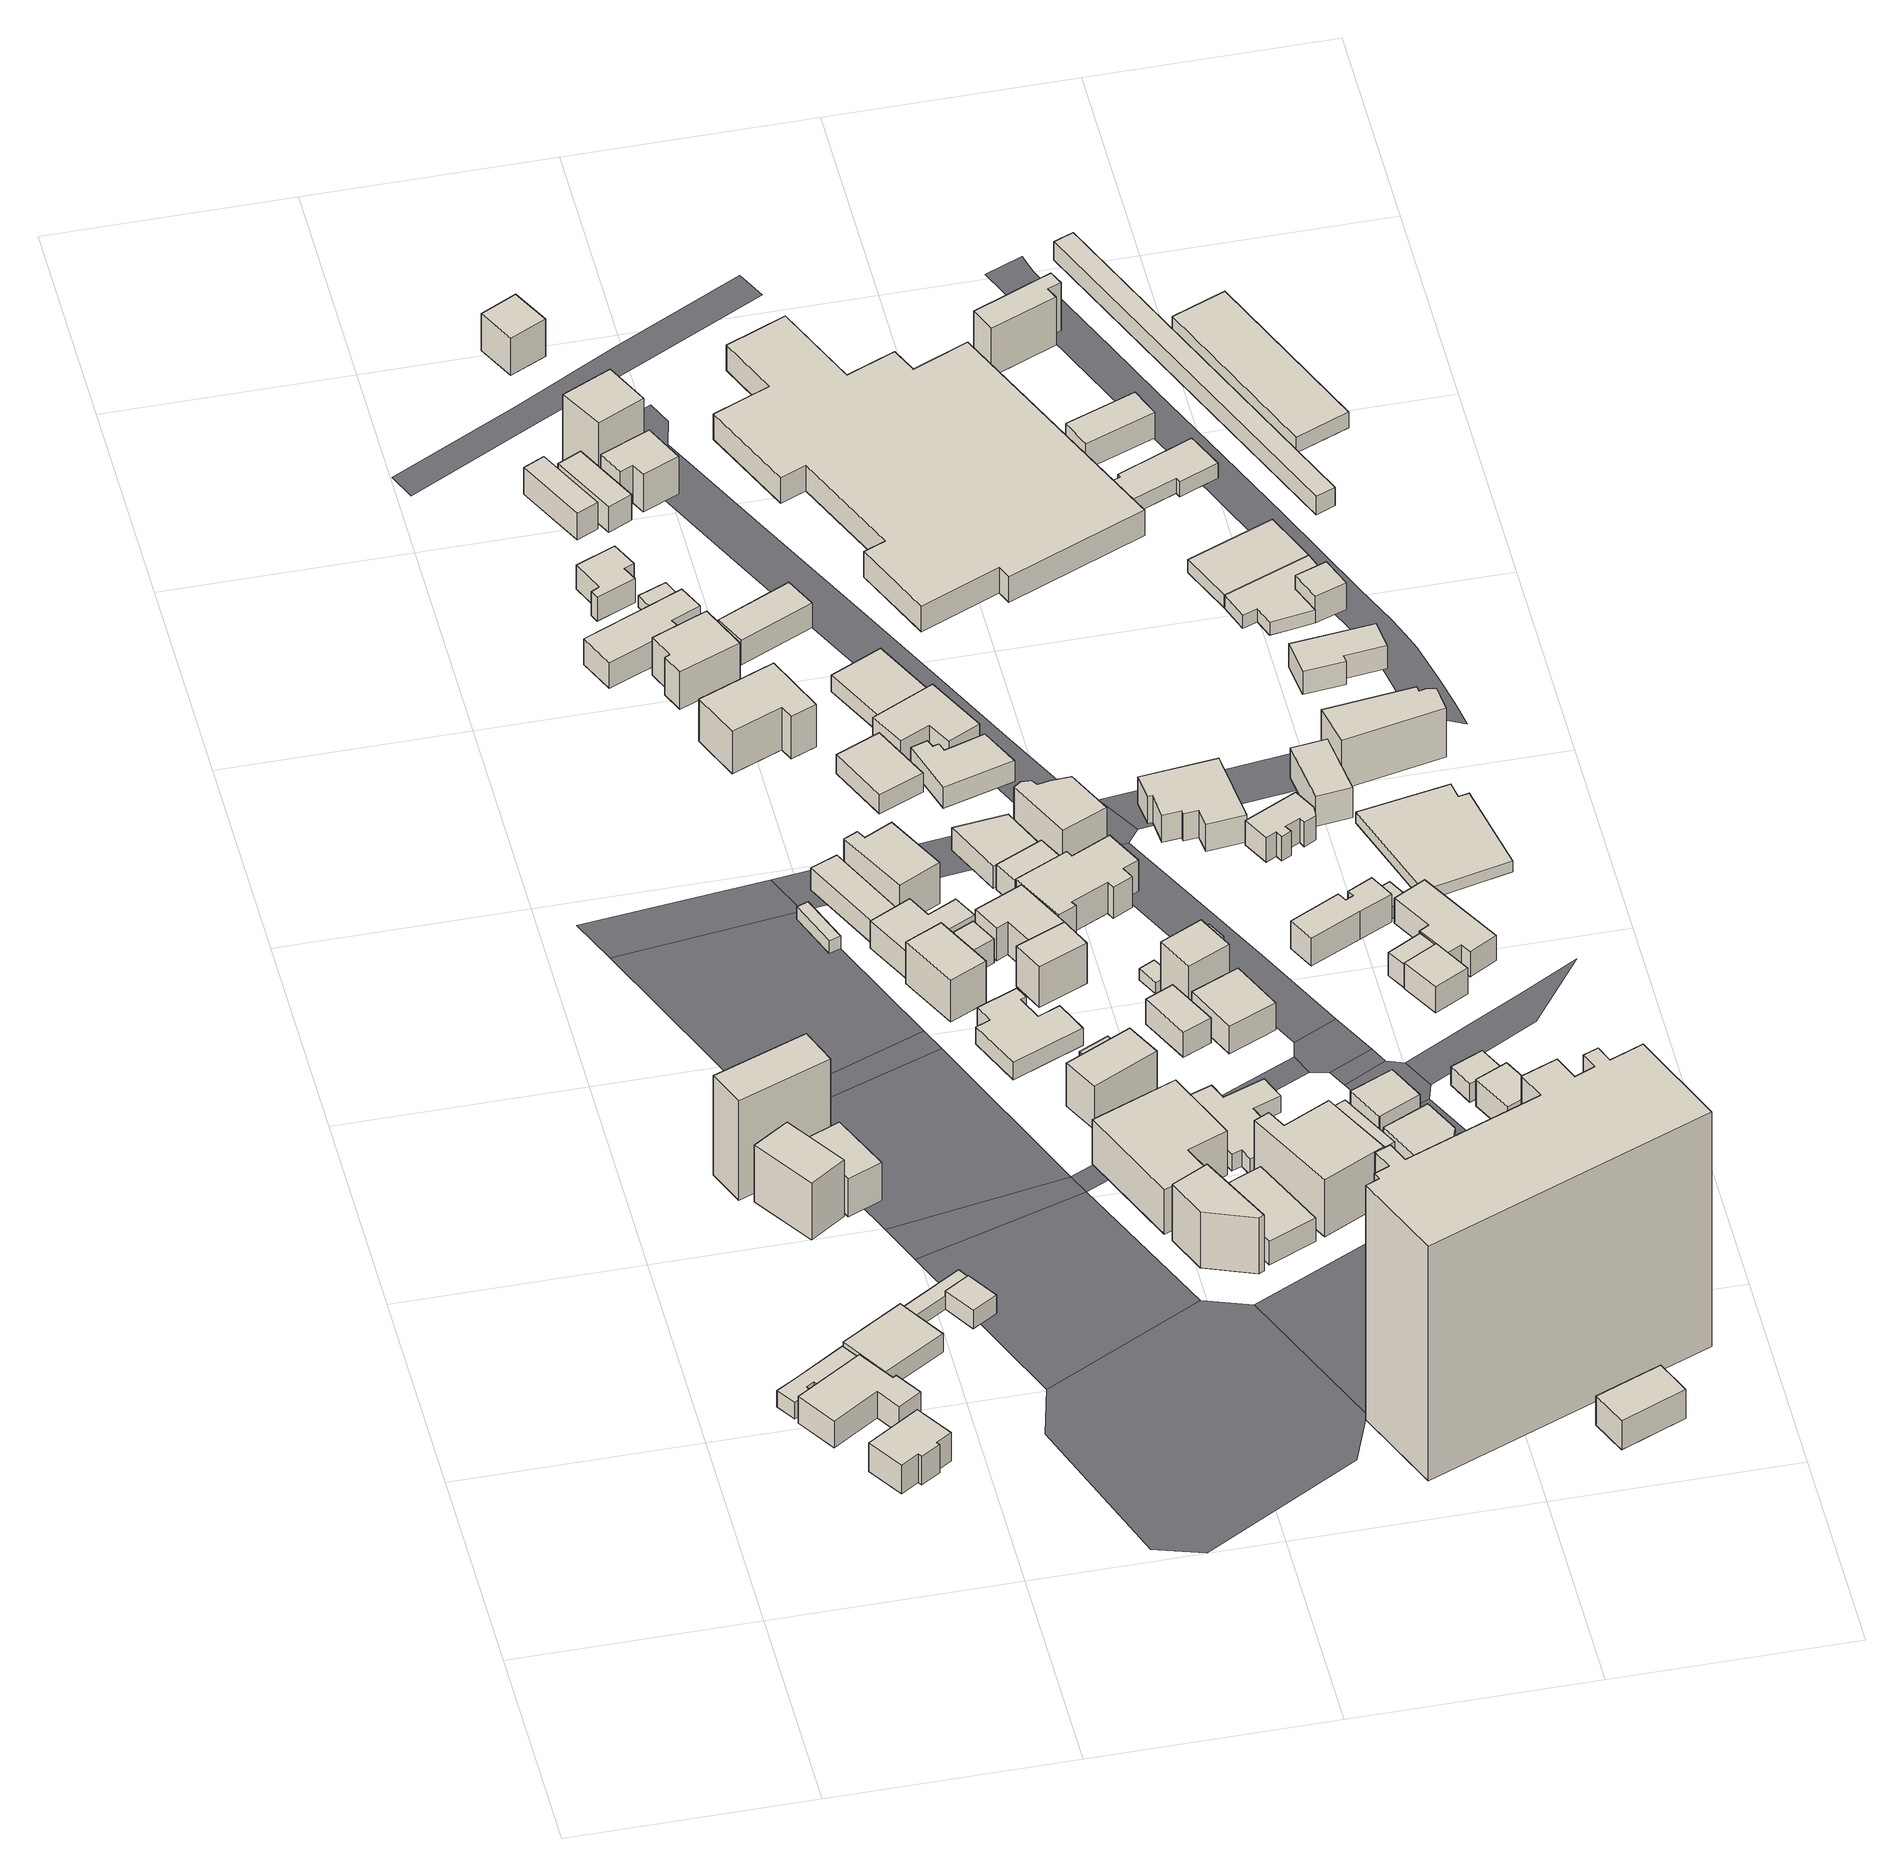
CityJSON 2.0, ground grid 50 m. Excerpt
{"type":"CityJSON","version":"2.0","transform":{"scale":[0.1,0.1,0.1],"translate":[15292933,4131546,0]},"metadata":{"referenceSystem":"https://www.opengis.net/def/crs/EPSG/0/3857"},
"CityObjects":{
"building1":{"type":"Building","attributes":{"measured_height":13.9,"storeys_above_ground":1,"usage":"住宅","districts_and_zones_type":"商業地域"},"geometry":[{"type":"Solid","lod":"1","boundaries":[[[[0,1,2,3,4,5,6,7,8]],[[0,8,9,10]],[[8,7,11,9]],[[7,6,12,11]],[[6,5,13,12]],[[5,4,14,13]],[[4,3,15,14]],[[3,2,16,15]],[[2,1,17,16]],[[1,0,10,17]],[[10,9,11,12,13,14,15,16,17]]]]}]},
"building2":{"type":"Building","attributes":{"measured_height":16,"year_of_construction":1960,"storeys_above_ground":2,"usage":"住宅","districts_and_zones_type":"商業地域"},"geometry":[{"type":"Solid","lod":"1","boundaries":[[[[18,19,20,21,22,23,24,25]],[[18,25,26,27]],[[25,24,28,26]],[[24,23,29,28]],[[23,22,30,29]],[[22,21,31,30]],[[21,20,32,31]],[[20,19,33,32]],[[19,18,27,33]],[[27,26,28,29,30,31,32,33]]]]}]},
"building3":{"type":"Building","attributes":{"measured_height":11,"year_of_construction":1994,"storeys_above_ground":2,"usage":"住宅","districts_and_zones_type":"商業地域"},"geometry":[{"type":"Solid","lod":"1","boundaries":[[[[34,35,36,37,38,39,40,41]],[[34,41,42,43]],[[41,40,44,42]],[[40,39,45,44]],[[39,38,46,45]],[[38,37,47,46]],[[37,36,48,47]],[[36,35,49,48]],[[35,34,43,49]],[[43,42,44,45,46,47,48,49]]]]}]},
"building4":{"type":"Building","attributes":{"measured_height":4.9,"year_of_construction":1994,"storeys_above_ground":1,"usage":"商業施設","districts_and_zones_type":"商業地域"},"geometry":[{"type":"Solid","lod":"1","boundaries":[[[[50,51,52,53,54]],[[50,54,55,56]],[[54,53,57,55]],[[53,52,58,57]],[[52,51,59,58]],[[51,50,56,59]],[[56,55,57,58,59]]]]}]},
"building5":{"type":"Building","attributes":{"measured_height":15.9,"year_of_construction":1986,"storeys_above_ground":4,"usage":"住宅","districts_and_zones_type":"商業地域"},"geometry":[{"type":"Solid","lod":"1","boundaries":[[[[60,61,62,63]],[[60,63,64,65]],[[63,62,66,64]],[[62,61,67,66]],[[61,60,65,67]],[[65,64,66,67]]]]}]},
"building6":{"type":"Building","attributes":{"measured_height":25.4,"year_of_construction":1985,"storeys_above_ground":7,"usage":"共同住宅","districts_and_zones_type":"商業地域"},"geometry":[{"type":"Solid","lod":"1","boundaries":[[[[68,69,70,71]],[[68,71,72,73]],[[71,70,74,72]],[[70,69,75,74]],[[69,68,73,75]],[[73,72,74,75]]]]}]},
"building7":{"type":"Building","attributes":{"measured_height":4.5,"year_of_construction":1982,"storeys_above_ground":1,"usage":"業務施設","districts_and_zones_type":"商業地域"},"geometry":[{"type":"Solid","lod":"1","boundaries":[[[[76,77,78,79,80,81,82]],[[76,82,83,84]],[[82,81,85,83]],[[81,80,86,85]],[[80,79,87,86]],[[79,78,88,87]],[[78,77,89,88]],[[77,76,84,89]],[[84,83,85,86,87,88,89]]]]}]},
"building8":{"type":"Building","attributes":{"measured_height":10.4,"year_of_construction":1982,"storeys_above_ground":3,"usage":"住宅","districts_and_zones_type":"商業地域"},"geometry":[{"type":"Solid","lod":"1","boundaries":[[[[90,91,92,93,94,95]],[[90,95,96,97]],[[95,94,98,96]],[[94,93,99,98]],[[93,92,100,99]],[[92,91,101,100]],[[91,90,97,101]],[[97,96,98,99,100,101]]]]}]},
"building9":{"type":"Building","attributes":{"measured_height":6.1,"storeys_above_ground":1,"usage":"商業施設","districts_and_zones_type":"商業地域"},"geometry":[{"type":"Solid","lod":"1","boundaries":[[[[102,103,104,105]],[[102,105,106,107]],[[105,104,108,106]],[[104,103,109,108]],[[103,102,107,109]],[[107,106,108,109]]]]}]},
"building10":{"type":"Building","attributes":{"measured_height":3.5},"geometry":[{"type":"Solid","lod":"1","boundaries":[[[[110,111,112,113]],[[110,113,114,115]],[[113,112,116,114]],[[112,111,117,116]],[[111,110,115,117]],[[115,114,116,117]]]]}]},
"building11":{"type":"Building","attributes":{"measured_height":6.9,"year_of_construction":1966,"storeys_above_ground":2,"usage":"住宅","districts_and_zones_type":"商業地域"},"geometry":[{"type":"Solid","lod":"1","boundaries":[[[[118,119,120,121,122,123]],[[118,123,124,125]],[[123,122,126,124]],[[122,121,127,126]],[[121,120,128,127]],[[120,119,129,128]],[[119,118,125,129]],[[125,124,126,127,128,129]]]]}]},
"building12":{"type":"Building","attributes":{"measured_height":8.2,"year_of_construction":1986,"storeys_above_ground":2,"usage":"住宅","districts_and_zones_type":"商業地域"},"geometry":[{"type":"Solid","lod":"1","boundaries":[[[[130,131,132,133]],[[130,133,134,135]],[[133,132,136,134]],[[132,131,137,136]],[[131,130,135,137]],[[135,134,136,137]]]]}]},
"building13":{"type":"Building","attributes":{"measured_height":7.5,"year_of_construction":1949,"storeys_above_ground":1,"usage":"店舗等併用住宅","districts_and_zones_type":"商業地域"},"geometry":[{"type":"Solid","lod":"1","boundaries":[[[[138,139,140,141,142,143,144,145]],[[138,145,146,147]],[[145,144,148,146]],[[144,143,149,148]],[[143,142,150,149]],[[142,141,151,150]],[[141,140,152,151]],[[140,139,153,152]],[[139,138,147,153]],[[147,146,148,149,150,151,152,153]]]]}]},
"building14":{"type":"Building","attributes":{"measured_height":11.3,"year_of_construction":1985,"storeys_above_ground":3,"usage":"業務施設","districts_and_zones_type":"商業地域"},"geometry":[{"type":"Solid","lod":"1","boundaries":[[[[154,155,156,157]],[[154,157,158,159]],[[157,156,160,158]],[[156,155,161,160]],[[155,154,159,161]],[[159,158,160,161]]]]}]},
"building15":{"type":"Building","attributes":{"measured_height":11.1,"year_of_construction":2020,"storeys_above_ground":3,"usage":"住宅","districts_and_zones_type":"商業地域"},"geometry":[{"type":"Solid","lod":"1","boundaries":[[[[162,163,164,165,166,167]],[[162,167,168,169]],[[167,166,170,168]],[[166,165,171,170]],[[165,164,172,171]],[[164,163,173,172]],[[163,162,169,173]],[[169,168,170,171,172,173]]]]}]},
"building16":{"type":"Building","attributes":{"measured_height":8.1,"year_of_construction":2009,"storeys_above_ground":2,"usage":"住宅","districts_and_zones_type":"商業地域"},"geometry":[{"type":"Solid","lod":"1","boundaries":[[[[174,175,176,177]],[[174,177,178,179]],[[177,176,180,178]],[[176,175,181,180]],[[175,174,179,181]],[[179,178,180,181]]]]}]},
"building17":{"type":"Building","attributes":{"measured_height":7.7},"geometry":[{"type":"Solid","lod":"1","boundaries":[[[[182,183,184,185,186,187]],[[182,187,188,189]],[[187,186,190,188]],[[186,185,191,190]],[[185,184,192,191]],[[184,183,193,192]],[[183,182,189,193]],[[189,188,190,191,192,193]]]]}]},
"building18":{"type":"Building","attributes":{"measured_height":15,"year_of_construction":1987,"storeys_above_ground":4,"usage":"文教厚生施設","districts_and_zones_type":"商業地域"},"geometry":[{"type":"Solid","lod":"1","boundaries":[[[[194,195,196,197,198,199]],[[194,199,200,201]],[[199,198,202,200]],[[198,197,203,202]],[[197,196,204,203]],[[196,195,205,204]],[[195,194,201,205]],[[201,200,202,203,204,205]]]]}]},
"building19":{"type":"Building","attributes":{"measured_height":10.6,"year_of_construction":1986,"storeys_above_ground":3,"usage":"商業施設","districts_and_zones_type":"商業地域"},"geometry":[{"type":"Solid","lod":"1","boundaries":[[[[206,207,208,209,210,211]],[[206,211,212,213]],[[211,210,214,212]],[[210,209,215,214]],[[209,208,216,215]],[[208,207,217,216]],[[207,206,213,217]],[[213,212,214,215,216,217]]]]}]},
"building20":{"type":"Building","attributes":{"measured_height":3.1},"geometry":[{"type":"Solid","lod":"1","boundaries":[[[[218,219,220,221]],[[218,221,222,223]],[[221,220,224,222]],[[220,219,225,224]],[[219,218,223,225]],[[223,222,224,225]]]]}]},
"building21":{"type":"Building","attributes":{"measured_height":6},"geometry":[{"type":"Solid","lod":"1","boundaries":[[[[226,227,228,229,230,231,232,233,234,235]],[[226,235,236,237]],[[235,234,238,236]],[[234,233,239,238]],[[233,232,240,239]],[[232,231,241,240]],[[231,230,242,241]],[[230,229,243,242]],[[229,228,244,243]],[[228,227,245,244]],[[227,226,237,245]],[[237,236,238,239,240,241,242,243,244,245]]]]}]},
"building22":{"type":"Building","attributes":{"measured_height":6.8,"year_of_construction":2013,"storeys_above_ground":2,"usage":"共同住宅","districts_and_zones_type":"商業地域"},"geometry":[{"type":"Solid","lod":"1","boundaries":[[[[246,247,248,249]],[[246,249,250,251]],[[249,248,252,250]],[[248,247,253,252]],[[247,246,251,253]],[[251,250,252,253]]]]}]},
"building23":{"type":"Building","attributes":{"measured_height":9.3},"geometry":[{"type":"Solid","lod":"1","boundaries":[[[[254,255,256,257]],[[254,257,258,259]],[[257,256,260,258]],[[256,255,261,260]],[[255,254,259,261]],[[259,258,260,261]]]]}]},
"building24":{"type":"Building","attributes":{"measured_height":19.3,"year_of_construction":1983,"storeys_above_ground":6,"usage":"商業系複合施設","districts_and_zones_type":"商業地域"},"geometry":[{"type":"Solid","lod":"1","boundaries":[[[[262,263,264,265,266]],[[262,266,267,268]],[[266,265,269,267]],[[265,264,270,269]],[[264,263,271,270]],[[263,262,268,271]],[[268,267,269,270,271]]]]}]},
"building25":{"type":"Building","attributes":{"measured_height":12.1,"year_of_construction":1967,"storeys_above_ground":3,"usage":"業務施設","districts_and_zones_type":"商業地域"},"geometry":[{"type":"Solid","lod":"1","boundaries":[[[[272,273,274,275,276,277]],[[272,277,278,279]],[[277,276,280,278]],[[276,275,281,280]],[[275,274,282,281]],[[274,273,283,282]],[[273,272,279,283]],[[279,278,280,281,282,283]]]]}]},
"building26":{"type":"Building","attributes":{"measured_height":11.4,"year_of_construction":1976,"storeys_above_ground":3,"usage":"商業施設","districts_and_zones_type":"商業地域"},"geometry":[{"type":"Solid","lod":"1","boundaries":[[[[284,285,286,287]],[[284,287,288,289]],[[287,286,290,288]],[[286,285,291,290]],[[285,284,289,291]],[[289,288,290,291]]]]}]},
"building27":{"type":"Building","attributes":{"measured_height":9.6,"year_of_construction":1971,"storeys_above_ground":3,"usage":"業務施設","districts_and_zones_type":"商業地域"},"geometry":[{"type":"Solid","lod":"1","boundaries":[[[[292,293,294,295]],[[292,295,296,297]],[[295,294,298,296]],[[294,293,299,298]],[[293,292,297,299]],[[297,296,298,299]]]]}]},
"building28":{"type":"Building","attributes":{"measured_height":20.9,"year_of_construction":1996,"storeys_above_ground":5,"usage":"店舗等併用共同住宅","districts_and_zones_type":"商業地域"},"geometry":[{"type":"Solid","lod":"1","boundaries":[[[[300,301,302,303]],[[300,303,304,305]],[[303,302,306,304]],[[302,301,307,306]],[[301,300,305,307]],[[305,304,306,307]]]]}]},
"building29":{"type":"Building","attributes":{"measured_height":2.9,"storeys_above_ground":1,"usage":"業務施設","districts_and_zones_type":"商業地域"},"geometry":[{"type":"Solid","lod":"1","boundaries":[[[[308,309,310,311]],[[308,311,312,313]],[[311,310,314,312]],[[310,309,315,314]],[[309,308,313,315]],[[313,312,314,315]]]]}]},
"building30":{"type":"Building","attributes":{"measured_height":9.7,"year_of_construction":2003,"storeys_above_ground":3,"usage":"住宅","districts_and_zones_type":"商業地域"},"geometry":[{"type":"Solid","lod":"1","boundaries":[[[[316,317,318,319,320,321]],[[316,321,322,323]],[[321,320,324,322]],[[320,319,325,324]],[[319,318,326,325]],[[318,317,327,326]],[[317,316,323,327]],[[323,322,324,325,326,327]]]]}]},
"building31":{"type":"Building","attributes":{"measured_height":5.7},"geometry":[{"type":"Solid","lod":"1","boundaries":[[[[328,329,330,331]],[[328,331,332,333]],[[331,330,334,332]],[[330,329,335,334]],[[329,328,333,335]],[[333,332,334,335]]]]}]},
"building32":{"type":"Building","attributes":{"measured_height":9.4,"year_of_construction":2003,"storeys_above_ground":3,"usage":"住宅","districts_and_zones_type":"商業地域"},"geometry":[{"type":"Solid","lod":"1","boundaries":[[[[336,337,338,339,340,341]],[[336,341,342,343]],[[341,340,344,342]],[[340,339,345,344]],[[339,338,346,345]],[[338,337,347,346]],[[337,336,343,347]],[[343,342,344,345,346,347]]]]}]},
"building33":{"type":"Building","attributes":{"measured_height":6.8},"geometry":[{"type":"Solid","lod":"1","boundaries":[[[[348,349,350,351]],[[348,351,352,353]],[[351,350,354,352]],[[350,349,355,354]],[[349,348,353,355]],[[353,352,354,355]]]]}]},
"building34":{"type":"Building","attributes":{"measured_height":10.5,"year_of_construction":1983,"storeys_above_ground":3,"usage":"住宅","districts_and_zones_type":"商業地域"},"geometry":[{"type":"Solid","lod":"1","boundaries":[[[[356,357,358,359]],[[356,359,360,361]],[[359,358,362,360]],[[358,357,363,362]],[[357,356,361,363]],[[361,360,362,363]]]]}]},
"building35":{"type":"Building","attributes":{"measured_height":7.1},"geometry":[{"type":"Solid","lod":"1","boundaries":[[[[364,365,366,367]],[[364,367,368,369]],[[367,366,370,368]],[[366,365,371,370]],[[365,364,369,371]],[[369,368,370,371]]]]}]},
"building36":{"type":"Building","attributes":{"measured_height":6,"year_of_construction":1964,"storeys_above_ground":1,"usage":"住宅","districts_and_zones_type":"商業地域"},"geometry":[{"type":"Solid","lod":"1","boundaries":[[[[372,373,374,375]],[[372,375,376,377]],[[375,374,378,376]],[[374,373,379,378]],[[373,372,377,379]],[[377,376,378,379]]]]}]},
"building37":{"type":"Building","attributes":{"measured_height":6.7,"year_of_construction":1974,"storeys_above_ground":2,"usage":"住宅","districts_and_zones_type":"商業地域"},"geometry":[{"type":"Solid","lod":"1","boundaries":[[[[380,381,382,383]],[[380,383,384,385]],[[383,382,386,384]],[[382,381,387,386]],[[381,380,385,387]],[[385,384,386,387]]]]}]},
"building38":{"type":"Building","attributes":{"measured_height":7.4,"year_of_construction":1979,"storeys_above_ground":2,"usage":"住宅","districts_and_zones_type":"商業地域"},"geometry":[{"type":"Solid","lod":"1","boundaries":[[[[388,389,390,391]],[[388,391,392,393]],[[391,390,394,392]],[[390,389,395,394]],[[389,388,393,395]],[[393,392,394,395]]]]}]},
"building39":{"type":"Building","attributes":{"measured_height":5.3},"geometry":[{"type":"Solid","lod":"1","boundaries":[[[[396,397,398,399,400,401,402,403,404,405,406,407]],[[396,407,408,409]],[[407,406,410,408]],[[406,405,411,410]],[[405,404,412,411]],[[404,403,413,412]],[[403,402,414,413]],[[402,401,415,414]],[[401,400,416,415]],[[400,399,417,416]],[[399,398,418,417]],[[398,397,419,418]],[[397,396,409,419]],[[409,408,410,411,412,413,414,415,416,417,418,419]]]]}]},
"building40":{"type":"Building","attributes":{"measured_height":7.4},"geometry":[{"type":"Solid","lod":"1","boundaries":[[[[420,421,422,423,424,425]],[[420,425,426,427]],[[425,424,428,426]],[[424,423,429,428]],[[423,422,430,429]],[[422,421,431,430]],[[421,420,427,431]],[[427,426,428,429,430,431]]]]}]},
"building41":{"type":"Building","attributes":{"measured_height":6.2},"geometry":[{"type":"Solid","lod":"1","boundaries":[[[[432,433,434,435,436,437,438,439]],[[432,439,440,441]],[[439,438,442,440]],[[438,437,443,442]],[[437,436,444,443]],[[436,435,445,444]],[[435,434,446,445]],[[434,433,447,446]],[[433,432,441,447]],[[441,440,442,443,444,445,446,447]]]]}]},
"building42":{"type":"Building","attributes":{"measured_height":6.4,"year_of_construction":2000,"storeys_above_ground":2,"usage":"住宅","districts_and_zones_type":"商業地域"},"geometry":[{"type":"Solid","lod":"1","boundaries":[[[[448,449,450,451]],[[448,451,452,453]],[[451,450,454,452]],[[450,449,455,454]],[[449,448,453,455]],[[453,452,454,455]]]]}]},
"building43":{"type":"Building","attributes":{"measured_height":8.7,"year_of_construction":1986,"storeys_above_ground":2,"usage":"住宅","districts_and_zones_type":"商業地域"},"geometry":[{"type":"Solid","lod":"1","boundaries":[[[[456,457,458,459,460,461,462,463,464,465,466,467]],[[456,467,468,469]],[[467,466,470,468]],[[466,465,471,470]],[[465,464,472,471]],[[464,463,473,472]],[[463,462,474,473]],[[462,461,475,474]],[[461,460,476,475]],[[460,459,477,476]],[[459,458,478,477]],[[458,457,479,478]],[[457,456,469,479]],[[469,468,470,471,472,473,474,475,476,477,478,479]]]]}]},
"building44":{"type":"Building","attributes":{"measured_height":14.9,"year_of_construction":2001,"storeys_above_ground":5,"usage":"店舗等併用共同住宅","districts_and_zones_type":"商業地域"},"geometry":[{"type":"Solid","lod":"1","boundaries":[[[[480,481,482,483,484,485]],[[480,485,486,487]],[[485,484,488,486]],[[484,483,489,488]],[[483,482,490,489]],[[482,481,491,490]],[[481,480,487,491]],[[487,486,488,489,490,491]]]]}]},
"building45":{"type":"Building","attributes":{"measured_height":2.9,"storeys_above_ground":1,"usage":"商業施設","districts_and_zones_type":"商業地域"},"geometry":[{"type":"Solid","lod":"1","boundaries":[[[[492,493,494,495]],[[492,495,496,497]],[[495,494,498,496]],[[494,493,499,498]],[[493,492,497,499]],[[497,496,498,499]]]]}]},
"building46":{"type":"Building","attributes":{"measured_height":15.4,"year_of_construction":1985,"storeys_above_ground":5,"usage":"店舗等併用共同住宅","districts_and_zones_type":"商業地域"},"geometry":[{"type":"Solid","lod":"1","boundaries":[[[[500,501,502,503,504,505,506,507]],[[500,507,508,509]],[[507,506,510,508]],[[506,505,511,510]],[[505,504,512,511]],[[504,503,513,512]],[[503,502,514,513]],[[502,501,515,514]],[[501,500,509,515]],[[509,508,510,511,512,513,514,515]]]]}]},
"building47":{"type":"Building","attributes":{"measured_height":16.2,"year_of_construction":1982,"storeys_above_ground":5,"usage":"商業系複合施設","districts_and_zones_type":"商業地域"},"geometry":[{"type":"Solid","lod":"1","boundaries":[[[[516,517,518,519]],[[516,519,520,521]],[[519,518,522,520]],[[518,517,523,522]],[[517,516,521,523]],[[521,520,522,523]]]]}]},
"building48":{"type":"Building","attributes":{"measured_height":7.9,"year_of_construction":2014,"storeys_above_ground":2,"usage":"住宅","districts_and_zones_type":"商業地域"},"geometry":[{"type":"Solid","lod":"1","boundaries":[[[[524,525,526,527]],[[524,527,528,529]],[[527,526,530,528]],[[526,525,531,530]],[[525,524,529,531]],[[529,528,530,531]]]]}]},
"building49":{"type":"Building","attributes":{"measured_height":6.1,"year_of_construction":1954,"storeys_above_ground":1,"usage":"商業施設","districts_and_zones_type":"商業地域"},"geometry":[{"type":"Solid","lod":"1","boundaries":[[[[532,533,534,535]],[[532,535,536,537]],[[535,534,538,536]],[[534,533,539,538]],[[533,532,537,539]],[[537,536,538,539]]]]}]},
"building50":{"type":"Building","attributes":{"measured_height":9.4,"year_of_construction":2004,"storeys_above_ground":2,"usage":"商業施設","districts_and_zones_type":"商業地域"},"geometry":[{"type":"Solid","lod":"1","boundaries":[[[[540,541,542,543]],[[540,543,544,545]],[[543,542,546,544]],[[542,541,547,546]],[[541,540,545,547]],[[545,544,546,547]]]]}]},
"building51":{"type":"Building","attributes":{"measured_height":61.6},"geometry":[{"type":"Solid","lod":"1","boundaries":[[[[548,549,550,551,552,553,554,555,556,557,558,559,560,561,562,563,564,565]],[[548,565,566,567]],[[565,564,568,566]],[[564,563,569,568]],[[563,562,570,569]],[[562,561,571,570]],[[561,560,572,571]],[[560,559,573,572]],[[559,558,574,573]],[[558,557,575,574]],[[557,556,576,575]],[[556,555,577,576]],[[555,554,578,577]],[[554,553,579,578]],[[553,552,580,579]],[[552,551,581,580]],[[551,550,582,581]],[[550,549,583,582]],[[549,548,567,583]],[[567,566,568,569,570,571,572,573,574,575,576,577,578,579,580,581,582,583]]]]}]},
"building52":{"type":"Building","attributes":{"measured_height":9.2,"year_of_construction":1978,"storeys_above_ground":3,"usage":"商業施設","districts_and_zones_type":"商業地域"},"geometry":[{"type":"Solid","lod":"1","boundaries":[[[[584,585,586,587,588]],[[584,588,589,590]],[[588,587,591,589]],[[587,586,592,591]],[[586,585,593,592]],[[585,584,590,593]],[[590,589,591,592,593]]]]}]},
"building53":{"type":"Building","attributes":{"measured_height":8,"year_of_construction":1952,"storeys_above_ground":2,"usage":"店舗等併用住宅","districts_and_zones_type":"商業地域"},"geometry":[{"type":"Solid","lod":"1","boundaries":[[[[594,595,596,597,598]],[[594,598,599,600]],[[598,597,601,599]],[[597,596,602,601]],[[596,595,603,602]],[[595,594,600,603]],[[600,599,601,602,603]]]]}]},
"building54":{"type":"Building","attributes":{"measured_height":8.1},"geometry":[{"type":"Solid","lod":"1","boundaries":[[[[604,605,606,607]],[[604,607,608,609]],[[607,606,610,608]],[[606,605,611,610]],[[605,604,609,611]],[[609,608,610,611]]]]}]},
"building55":{"type":"Building","attributes":{"measured_height":7.3},"geometry":[{"type":"Solid","lod":"1","boundaries":[[[[612,613,614,615,616,617,618,619,620,621]],[[612,621,622,623]],[[621,620,624,622]],[[620,619,625,624]],[[619,618,626,625]],[[618,617,627,626]],[[617,616,628,627]],[[616,615,629,628]],[[615,614,630,629]],[[614,613,631,630]],[[613,612,623,631]],[[623,622,624,625,626,627,628,629,630,631]]]]}]},
"building56":{"type":"Building","attributes":{"measured_height":7.1,"storeys_above_ground":2,"usage":"運輸倉庫施設","districts_and_zones_type":"商業地域"},"geometry":[{"type":"Solid","lod":"1","boundaries":[[[[632,633,634,635,636,637,638,639,640,641,642,643,644,645,646,647]],[[632,647,648,649]],[[647,646,650,648]],[[646,645,651,650]],[[645,644,652,651]],[[644,643,653,652]],[[643,642,654,653]],[[642,641,655,654]],[[641,640,656,655]],[[640,639,657,656]],[[639,638,658,657]],[[638,637,659,658]],[[637,636,660,659]],[[636,635,661,660]],[[635,634,662,661]],[[634,633,663,662]],[[633,632,649,663]],[[649,648,650,651,652,653,654,655,656,657,658,659,660,661,662,663]]]]}]},
"building57":{"type":"Building","attributes":{"measured_height":8.6},"geometry":[{"type":"Solid","lod":"1","boundaries":[[[[664,665,666,667,668,669,670,671,672,673]],[[664,673,674,675]],[[673,672,676,674]],[[672,671,677,676]],[[671,670,678,677]],[[670,669,679,678]],[[669,668,680,679]],[[668,667,681,680]],[[667,666,682,681]],[[666,665,683,682]],[[665,664,675,683]],[[675,674,676,677,678,679,680,681,682,683]]]]}]},
"building58":{"type":"Building","attributes":{"measured_height":5.2,"year_of_construction":1952,"storeys_above_ground":1,"usage":"住宅","districts_and_zones_type":"商業地域"},"geometry":[{"type":"Solid","lod":"1","boundaries":[[[[684,685,686,687]],[[684,687,688,689]],[[687,686,690,688]],[[686,685,691,690]],[[685,684,689,691]],[[689,688,690,691]]]]}]},
"building59":{"type":"Building","attributes":{"measured_height":6.3,"year_of_construction":1980,"storeys_above_ground":2,"usage":"住宅","districts_and_zones_type":"商業地域"},"geometry":[{"type":"Solid","lod":"1","boundaries":[[[[692,693,694,695,696,697,698,699,700,701,702]],[[692,702,703,704]],[[702,701,705,703]],[[701,700,706,705]],[[700,699,707,706]],[[699,698,708,707]],[[698,697,709,708]],[[697,696,710,709]],[[696,695,711,710]],[[695,694,712,711]],[[694,693,713,712]],[[693,692,704,713]],[[704,703,705,706,707,708,709,710,711,712,713]]]]}]},
"building60":{"type":"Building","attributes":{"measured_height":7.7,"year_of_construction":1954,"storeys_above_ground":2,"usage":"住宅","districts_and_zones_type":"商業地域"},"geometry":[{"type":"Solid","lod":"1","boundaries":[[[[714,715,716,717]],[[714,717,718,719]],[[717,716,720,718]],[[716,715,721,720]],[[715,714,719,721]],[[719,718,720,721]]]]}]},
"building61":{"type":"Building","attributes":{"measured_height":6.1,"year_of_construction":1977,"storeys_above_ground":2,"usage":"住宅","districts_and_zones_type":"商業地域"},"geometry":[{"type":"Solid","lod":"1","boundaries":[[[[722,723,724,725]],[[722,725,726,727]],[[725,724,728,726]],[[724,723,729,728]],[[723,722,727,729]],[[727,726,728,729]]]]}]},
"building62":{"type":"Building","attributes":{"measured_height":7.5,"year_of_construction":1963,"storeys_above_ground":2,"usage":"住宅","districts_and_zones_type":"商業地域"},"geometry":[{"type":"Solid","lod":"1","boundaries":[[[[730,731,732,733,734]],[[730,734,735,736]],[[734,733,737,735]],[[733,732,738,737]],[[732,731,739,738]],[[731,730,736,739]],[[736,735,737,738,739]]]]}]},
"building63":{"type":"Building","attributes":{"measured_height":4.4,"year_of_construction":1993,"storeys_above_ground":2,"usage":"住宅","districts_and_zones_type":"商業地域"},"geometry":[{"type":"Solid","lod":"1","boundaries":[[[[740,741,742,743,744,745,746]],[[740,746,747,748]],[[746,745,749,747]],[[745,744,750,749]],[[744,743,751,750]],[[743,742,752,751]],[[742,741,753,752]],[[741,740,748,753]],[[748,747,749,750,751,752,753]]]]}]},
"building64":{"type":"Building","attributes":{"measured_height":9,"year_of_construction":1983,"storeys_above_ground":2,"usage":"住宅","districts_and_zones_type":"商業地域"},"geometry":[{"type":"Solid","lod":"1","boundaries":[[[[754,755,756,757]],[[754,757,758,759]],[[757,756,760,758]],[[756,755,761,760]],[[755,754,759,761]],[[759,758,760,761]]]]}]},
"building65":{"type":"Building","attributes":{"measured_height":7.5,"year_of_construction":2007,"storeys_above_ground":2,"usage":"住宅","districts_and_zones_type":"商業地域"},"geometry":[{"type":"Solid","lod":"1","boundaries":[[[[762,763,764,765,766,767,768,769,770,771]],[[762,771,772,773]],[[771,770,774,772]],[[770,769,775,774]],[[769,768,776,775]],[[768,767,777,776]],[[767,766,778,777]],[[766,765,779,778]],[[765,764,780,779]],[[764,763,781,780]],[[763,762,773,781]],[[773,772,774,775,776,777,778,779,780,781]]]]}]},
"building66":{"type":"Building","attributes":{"measured_height":16.4,"year_of_construction":1983,"storeys_above_ground":5,"usage":"商業施設","districts_and_zones_type":"商業地域"},"geometry":[{"type":"Solid","lod":"1","boundaries":[[[[782,783,784,785,786,787]],[[782,787,788,789]],[[787,786,790,788]],[[786,785,791,790]],[[785,784,792,791]],[[784,783,793,792]],[[783,782,789,793]],[[789,788,790,791,792,793]]]]}]},
"building67":{"type":"Building","attributes":{"measured_height":4,"storeys_above_ground":1,"usage":"運輸倉庫施設","districts_and_zones_type":"商業地域"},"geometry":[{"type":"Solid","lod":"1","boundaries":[[[[794,795,796,797,798,799]],[[794,799,800,801]],[[799,798,802,800]],[[798,797,803,802]],[[797,796,804,803]],[[796,795,805,804]],[[795,794,801,805]],[[801,800,802,803,804,805]]]]}]},
"building68":{"type":"Building","attributes":{"measured_height":7.5,"year_of_construction":1974,"storeys_above_ground":2,"usage":"工場","districts_and_zones_type":"商業地域"},"geometry":[{"type":"Solid","lod":"1","boundaries":[[[[806,807,808,809]],[[806,809,810,811]],[[809,808,812,810]],[[808,807,813,812]],[[807,806,811,813]],[[811,810,812,813]]]]}]},
"building69":{"type":"Building","attributes":{"measured_height":13.5,"year_of_construction":1990,"storeys_above_ground":4,"usage":"商業系複合施設","districts_and_zones_type":"商業地域"},"geometry":[{"type":"Solid","lod":"1","boundaries":[[[[814,815,816,817,818,819,820]],[[814,820,821,822]],[[820,819,823,821]],[[819,818,824,823]],[[818,817,825,824]],[[817,816,826,825]],[[816,815,827,826]],[[815,814,822,827]],[[822,821,823,824,825,826,827]]]]}]},
"building70":{"type":"Building","attributes":{"measured_height":5.6},"geometry":[{"type":"Solid","lod":"1","boundaries":[[[[828,829,830,831,832,833,834,835]],[[828,835,836,837]],[[835,834,838,836]],[[834,833,839,838]],[[833,832,840,839]],[[832,831,841,840]],[[831,830,842,841]],[[830,829,843,842]],[[829,828,837,843]],[[837,836,838,839,840,841,842,843]]]]}]},
"building71":{"type":"Building","attributes":{"measured_height":4.6,"year_of_construction":1948,"storeys_above_ground":1,"usage":"作業所併用住宅","districts_and_zones_type":"商業地域"},"geometry":[{"type":"Solid","lod":"1","boundaries":[[[[844,845,846,847]],[[844,847,848,849]],[[847,846,850,848]],[[846,845,851,850]],[[845,844,849,851]],[[849,848,850,851]]]]}]},
"building72":{"type":"Building","attributes":{"measured_height":4.6,"storeys_above_ground":1,"usage":"住宅","districts_and_zones_type":"商業地域"},"geometry":[{"type":"Solid","lod":"1","boundaries":[[[[852,853,854,855,856,857,845,844]],[[852,844,849,858]],[[844,845,851,849]],[[845,857,859,851]],[[857,856,860,859]],[[856,855,861,860]],[[855,854,862,861]],[[854,853,863,862]],[[853,852,858,863]],[[858,849,851,859,860,861,862,863]]]]}]},
"building73":{"type":"Building","attributes":{"measured_height":7,"year_of_construction":2001,"storeys_above_ground":2,"usage":"住宅","districts_and_zones_type":"商業地域"},"geometry":[{"type":"Solid","lod":"1","boundaries":[[[[864,865,866,867,868,869]],[[864,869,870,871]],[[869,868,872,870]],[[868,867,873,872]],[[867,866,874,873]],[[866,865,875,874]],[[865,864,871,875]],[[871,870,872,873,874,875]]]]}]},
"building74":{"type":"Building","attributes":{"measured_height":7.2,"year_of_construction":1978,"storeys_above_ground":2,"usage":"住宅","districts_and_zones_type":"商業地域"},"geometry":[{"type":"Solid","lod":"1","boundaries":[[[[876,854,853,852]],[[876,852,877,878]],[[852,853,879,877]],[[853,854,880,879]],[[854,876,878,880]],[[878,877,879,880]]]]}]},
"building75":{"type":"Building","attributes":{"measured_height":5.2},"geometry":[{"type":"Solid","lod":"1","boundaries":[[[[881,882,883,884]],[[881,884,885,886]],[[884,883,887,885]],[[883,882,888,887]],[[882,881,886,888]],[[886,885,887,888]]]]}]},
"building76":{"type":"Building","attributes":{"measured_height":9.4,"year_of_construction":2007,"storeys_above_ground":1,"usage":"運輸倉庫施設","districts_and_zones_type":"商業地域"},"geometry":[{"type":"Solid","lod":"1","boundaries":[[[[889,890,891,892]],[[889,892,893,894]],[[892,891,895,893]],[[891,890,896,895]],[[890,889,894,896]],[[894,893,895,896]]]]}]},
"road1":{"type":"Road","geometry":[{"type":"MultiSurface","lod":"1","boundaries":[[[897,898,899,900]]]}]},
"road2":{"type":"Road","geometry":[{"type":"MultiSurface","lod":"1","boundaries":[[[901,897,900,902]]]}]},
"road3":{"type":"Road","geometry":[{"type":"MultiSurface","lod":"1","boundaries":[[[903,901,902,904]]]}]},
"road4":{"type":"Road","geometry":[{"type":"MultiSurface","lod":"1","boundaries":[[[905,903,904,906]]]}]},
"road5":{"type":"Road","geometry":[{"type":"MultiSurface","lod":"1","boundaries":[[[907,905,906,908]]]}]},
"road6":{"type":"Road","geometry":[{"type":"MultiSurface","lod":"1","boundaries":[[[909,907,908,910]]]}]},
"road7":{"type":"Road","geometry":[{"type":"MultiSurface","lod":"1","boundaries":[[[911,909,910,912,913,914,915,916]]]}]},
"road8":{"type":"Road","geometry":[{"type":"MultiSurface","lod":"1","boundaries":[[[917,918,919,898,897,920]]]}]},
"road9":{"type":"Road","geometry":[{"type":"MultiSurface","lod":"1","boundaries":[[[921,922,923,924,925,926,927,928]]]}]},
"road10":{"type":"Road","geometry":[{"type":"MultiSurface","lod":"1","boundaries":[[[929,930,931,932,933,934]]]}]},
"road11":{"type":"Road","geometry":[{"type":"MultiSurface","lod":"1","boundaries":[[[935,936,937,905,907,938]]]}]},
"road12":{"type":"Road","geometry":[{"type":"MultiSurface","lod":"1","boundaries":[[[939,934,933,940,941,942,943,944,945,946,947,948,949]]]}]},
"road13":{"type":"Road","geometry":[{"type":"MultiSurface","lod":"1","boundaries":[[[950,951,911,916,952]]]}]},
"road14":{"type":"Road","geometry":[{"type":"MultiSurface","lod":"1","boundaries":[[[953,946,945,918,917,954,955,956]]]}]},
"road15":{"type":"Road","geometry":[{"type":"MultiSurface","lod":"1","boundaries":[[[957,955,954,958,959,960,961,962,963]]]}]},
"road16":{"type":"Road","geometry":[{"type":"MultiSurface","lod":"1","boundaries":[[[964,962,961,936,935,965]]]}]},
"road17":{"type":"Road","geometry":[{"type":"MultiSurface","lod":"1","boundaries":[[[966,964,965,967,968]]]}]},
"road18":{"type":"Road","geometry":[{"type":"MultiSurface","lod":"1","boundaries":[[[969,966,968,970,971,972]]]}]},
"road19":{"type":"Road","geometry":[{"type":"MultiSurface","lod":"1","boundaries":[[[973,971,970,974,975]]]}]},
"road20":{"type":"Road","geometry":[{"type":"MultiSurface","lod":"1","boundaries":[[[976,977,978,953,956,979]]]}]},
"road21":{"type":"Road","geometry":[{"type":"MultiSurface","lod":"1","boundaries":[[[980,981,982,969,972]]]}]},
"road22":{"type":"Road","geometry":[{"type":"MultiSurface","lod":"1","boundaries":[[[983,984,985,986,987,988,989,990,991,992,993,994,995,996,997,998,999,1000,1001,1002,1003,1004,1005,1006]]]}]}
},
"vertices":[
[310,537,72],[218,479,72],[206,499,72],[190,489,72],[198,476,72],[159,452,72],[134,492,72],[173,516,72],[280,584,72],[280,584,114],[310,537,114],[173,516,114],[134,492,114],[159,452,114],[198,476,114],[190,489,114],[206,499,114],[218,479,114],
[348,453,71],[355,458,71],[390,403,71],[342,372,71],[311,422,71],[214,360,71],[163,441,71],[300,529,71],[300,529,139],[348,453,139],[163,441,139],[214,360,139],[311,422,139],[342,372,139],[390,403,139],[355,458,139],
[420,277,71],[388,256,71],[392,250,71],[352,225,71],[347,233,71],[310,209,71],[263,283,71],[372,353,71],[372,353,144],[420,277,144],[263,283,144],[310,209,144],[347,233,144],[352,225,144],[392,250,144],[388,256,144],
[427,641,72],[470,571,72],[343,492,72],[283,590,72],[410,669,72],[410,669,119],[427,641,119],[283,590,119],[343,492,119],[470,571,119],
[371,975,71],[297,925,71],[215,1051,71],[289,1100,71],[289,1100,216],[371,975,216],[215,1051,216],[297,925,216],
[381,1139,69],[188,1063,69],[157,1142,69],[352,1217,69],[352,1217,323],[381,1139,323],[157,1142,323],[188,1063,323],
[558,722,70],[551,718,70],[500,686,70],[427,641,70],[410,669,70],[409,670,70],[540,752,70],[540,752,104],[558,722,104],[409,670,104],[410,669,104],[427,641,104],[500,686,104],[551,718,104],
[449,1004,70],[378,973,70],[359,1018,70],[351,1015,70],[316,1096,70],[396,1130,70],[396,1130,167],[449,1004,167],[316,1096,167],[351,1015,167],[359,1018,167],[378,973,167],
[591,654,71],[539,622,71],[500,686,71],[551,718,71],[551,718,118],[591,654,118],[500,686,118],[539,622,118],
[524,1693,71],[500,1685,71],[461,1790,71],[485,1799,71],[485,1799,103],[524,1693,103],[461,1790,103],[500,1685,103],
[456,2594,75],[395,2567,75],[405,2545,75],[256,2479,75],[223,2554,75],[432,2647,75],[432,2647,141],[456,2594,141],[223,2554,141],[256,2479,141],[405,2545,141],[395,2567,141],
[639,1718,71],[585,1692,71],[504,1863,71],[560,1887,71],[560,1887,127],[639,1718,127],[504,1863,127],[585,1692,127],
[361,2738,77],[340,2728,77],[354,2697,77],[273,2662,77],[266,2680,77],[283,2689,77],[254,2757,77],[336,2793,77],[336,2793,138],[361,2738,138],[254,2757,138],[283,2689,138],[266,2680,138],[273,2662,138],[354,2697,138],[340,2728,138],
[757,1489,71],[681,1452,71],[622,1573,71],[698,1610,71],[698,1610,178],[757,1489,178],[622,1573,178],[681,1452,178],
[499,2446,76],[372,2393,76],[353,2439,76],[364,2444,76],[342,2497,76],[457,2546,76],[457,2546,172],[499,2446,172],[342,2497,172],[364,2444,172],[353,2439,172],[372,2393,172],
[329,2906,80],[285,2884,80],[214,3029,80],[258,3051,80],[258,3051,148],[329,2906,148],[214,3029,148],[285,2884,148],
[688,1677,71],[748,1707,71],[773,1656,71],[627,1584,71],[578,1683,71],[664,1727,71],[664,1727,140],[688,1677,140],[578,1683,140],[627,1584,140],[773,1656,140],[748,1707,140],
[599,2239,75],[546,2217,75],[534,2245,75],[429,2201,75],[388,2302,75],[546,2368,75],[546,2368,183],[599,2239,183],[388,2302,183],[429,2201,183],[534,2245,183],[546,2217,183],
[732,1773,72],[645,1728,72],[571,1876,72],[600,1890,72],[610,1871,72],[668,1901,72],[668,1901,176],[732,1773,176],[610,1871,176],[600,1890,176],[571,1876,176],[645,1728,176],
[437,2655,77],[379,2631,77],[357,2684,77],[415,2708,77],[415,2708,106],[437,2655,106],[357,2684,106],[379,2631,106],
[824,1444,70],[812,1439,70],[834,1387,70],[880,1407,70],[909,1337,70],[761,1273,70],[714,1384,70],[745,1397,70],[728,1435,70],[812,1471,70],[812,1471,114],[824,1444,114],[728,1435,114],[745,1397,114],[714,1384,114],[761,1273,114],[909,1337,114],[880,1407,114],[834,1387,114],[812,1439,114],
[396,2917,79],[347,2893,79],[280,3030,79],[329,3054,79],[329,3054,144],[396,2917,144],[280,3030,144],[347,2893,144],
[795,1590,73],[734,1560,73],[707,1616,73],[768,1646,73],[768,1646,135],[795,1590,135],[707,1616,135],[734,1560,135],
[1105,658,71],[1093,653,71],[990,693,71],[955,778,71],[1031,818,71],[1031,818,214],[1105,658,214],[955,778,214],[990,693,214],[1093,653,214],
[1095,931,70],[1011,896,70],[1036,836,70],[945,798,70],[855,1016,70],[1031,1089,70],[1031,1089,183],[1095,931,183],[855,1016,183],[945,798,183],[1036,836,183],[1011,896,183],
[1015,1176,70],[879,1107,70],[842,1181,70],[979,1249,70],[979,1249,180],[1015,1176,180],[842,1181,180],[879,1107,180],
[336,3387,82],[261,3350,82],[222,3428,82],[296,3466,82],[296,3466,177],[336,3387,177],[222,3428,177],[261,3350,177],
[451,3057,80],[354,3010,80],[305,3101,80],[407,3150,80],[407,3150,251],[451,3057,251],[305,3101,251],[354,3010,251],
[981,1263,71],[919,1234,71],[892,1291,71],[953,1321,71],[953,1321,99],[981,1263,99],[892,1291,99],[919,1234,99],
[498,2968,78],[422,2935,78],[409,2963,78],[382,2951,78],[357,3006,78],[460,3052,78],[460,3052,174],[498,2968,174],[357,3006,174],[382,2951,174],[409,2963,174],[422,2935,174],
[768,2078,72],[675,2037,72],[620,2163,72],[712,2204,72],[712,2204,120],[768,2078,120],[620,2163,120],[675,2037,120],
[932,1578,73],[856,1542,73],[825,1607,73],[801,1595,73],[773,1654,73],[873,1702,73],[873,1702,156],[932,1578,156],[773,1654,156],[801,1595,156],[825,1607,156],[856,1542,156],
[663,2562,73],[511,2490,73],[481,2555,73],[633,2627,73],[633,2627,136],[663,2562,136],[481,2555,136],[511,2490,136],
[953,1499,72],[851,1454,72],[822,1520,72],[924,1565,72],[924,1565,175],[953,1499,175],[822,1520,175],[851,1454,175],
[1217,717,70],[1118,673,70],[1048,834,70],[1147,878,70],[1147,878,130],[1217,717,130],[1048,834,130],[1118,673,130],
[935,1836,72],[838,1791,72],[785,1911,72],[897,1924,72],[897,1924,129],[935,1836,129],[785,1911,129],[838,1791,129],
[965,1781,73],[868,1734,73],[843,1786,73],[940,1833,73],[940,1833,137],[965,1781,137],[843,1786,137],[868,1734,137],
[829,2306,72],[723,2254,72],[660,2384,72],[766,2436,72],[766,2436,114],[829,2306,114],[660,2384,114],[723,2254,114],
[1124,1096,71],[1210,1129,71],[1230,1076,71],[1172,1053,71],[1212,948,71],[1137,920,71],[1126,947,71],[1105,939,71],[1057,1065,71],[1067,1069,71],[1051,1111,71],[1110,1133,71],[1110,1133,113],[1124,1096,113],[1051,1111,113],[1067,1069,113],[1057,1065,113],[1105,939,113],[1126,947,113],[1137,920,113],[1212,948,113],[1172,1053,113],[1230,1076,113],[1210,1129,113],
[896,2168,72],[829,2134,72],[803,2185,72],[742,2154,72],[705,2229,72],[834,2294,72],[834,2294,138],[896,2168,138],[705,2229,138],[742,2154,138],[803,2185,138],[829,2134,138],
[800,2141,72],[813,2145,72],[819,2126,72],[903,2153,72],[941,2069,72],[795,2026,72],[759,2147,72],[794,2158,72],[794,2158,125],[800,2141,125],[759,2147,125],[795,2026,125],[941,2069,125],[903,2153,125],[819,2126,125],[813,2145,125],
[1144,1290,71],[1085,1263,71],[1036,1367,71],[1094,1395,71],[1094,1395,135],[1144,1290,135],[1036,1367,135],[1085,1263,135],
[1102,1725,72],[1069,1709,72],[1081,1683,72],[1039,1662,72],[1032,1678,72],[955,1640,72],[961,1629,72],[924,1611,72],[867,1725,72],[976,1778,72],[983,1764,72],[1064,1804,72],[1064,1804,151],[1102,1725,151],[983,1764,151],[976,1778,151],[867,1725,151],[924,1611,151],[961,1629,151],[955,1640,151],[1032,1678,151],[1039,1662,151],[1081,1683,151],[1069,1709,151],
[1364,790,71],[1236,725,71],[1142,912,71],[1174,928,71],[1194,887,71],[1291,936,71],[1291,936,217],[1364,790,217],[1194,887,217],[1174,928,217],[1142,912,217],[1236,725,217],
[1105,1459,72],[1072,1442,72],[1050,1487,72],[1083,1504,72],[1083,1504,101],[1105,1459,101],[1050,1487,101],[1072,1442,101],
[942,1928,71],[950,1915,71],[976,1920,71],[1018,1922,71],[1063,1825,71],[969,1781,71],[906,1917,71],[922,1929,71],[922,1929,203],[942,1928,203],[906,1917,203],[969,1781,203],[1063,1825,203],[1018,1922,203],[976,1920,203],[950,1915,203],
[1205,1406,72],[1118,1364,72],[1081,1441,72],[1168,1484,72],[1168,1484,205],[1205,1406,205],[1081,1441,205],[1118,1364,205],
[1270,1299,70],[1171,1254,70],[1123,1363,70],[1222,1408,70],[1222,1408,140],[1270,1299,140],[1123,1363,140],[1171,1254,140],
[1219,1516,70],[1121,1470,70],[1102,1510,70],[1200,1556,70],[1200,1556,122],[1219,1516,122],[1102,1510,122],[1121,1470,122],
[1403,871,73],[1341,841,73],[1276,974,73],[1337,1004,73],[1337,1004,147],[1403,871,147],[1276,974,147],[1341,841,147],
[1722,454,72],[1792,483,72],[1877,273,72],[1279,28,72],[1201,218,72],[1230,230,72],[1224,246,72],[1256,260,72],[1238,303,72],[1271,316,72],[1289,271,72],[1575,388,72],[1551,447,72],[1626,478,72],[1648,424,72],[1690,442,72],[1676,478,72],[1708,491,72],[1708,491,672],[1722,454,672],[1676,478,672],[1690,442,672],[1648,424,672],[1626,478,672],[1551,447,672],[1575,388,672],[1289,271,672],[1271,316,672],[1238,303,672],[1256,260,672],[1224,246,672],[1230,230,672],[1201,218,672],[1279,28,672],[1877,273,672],[1792,483,672],
[1474,974,71],[1387,932,71],[1386,931,71],[1349,1012,71],[1438,1053,71],[1438,1053,160],[1474,974,160],[1349,1012,160],[1386,931,160],[1387,932,160],
[1522,888,71],[1514,862,71],[1435,825,71],[1391,919,71],[1487,964,71],[1487,964,143],[1522,888,143],[1391,919,143],[1435,825,143],[1514,862,143],
[1786,89,74],[1650,31,74],[1618,108,74],[1755,165,74],[1755,165,148],[1786,89,148],[1618,108,148],[1650,31,148],
[1329,1813,71],[1249,1805,71],[1244,1845,71],[1214,1842,71],[1213,1851,71],[1174,1847,71],[1169,1904,71],[1159,1903,71],[1153,1960,71],[1312,1977,71],[1312,1977,140],[1329,1813,140],[1153,1960,140],[1159,1903,140],[1169,1904,140],[1174,1847,140],[1213,1851,140],[1214,1842,140],[1244,1845,140],[1249,1805,140],
[862,3156,73],[963,3199,73],[987,3144,73],[1102,3195,73],[1325,2673,73],[1037,2549,73],[1025,2578,73],[860,2506,73],[787,2676,73],[833,2696,73],[733,2930,73],[680,2907,73],[595,3106,73],[713,3157,73],[660,3285,73],[785,3339,73],[785,3339,138],[862,3156,138],[660,3285,138],[713,3157,138],[595,3106,138],[680,2907,138],[733,2930,138],[833,2696,138],[787,2676,138],[860,2506,138],[1025,2578,138],[1037,2549,138],[1325,2673,138],[1102,3195,138],[987,3144,138],[963,3199,138],
[1545,1544,70],[1546,1541,70],[1478,1508,70],[1373,1456,70],[1346,1511,70],[1449,1564,70],[1459,1545,70],[1475,1553,70],[1468,1567,70],[1520,1594,70],[1520,1594,141],[1545,1544,141],[1468,1567,141],[1475,1553,141],[1459,1545,141],[1449,1564,141],[1346,1511,141],[1373,1456,141],[1478,1508,141],[1546,1541,141],
[1649,1057,71],[1581,1026,71],[1557,1080,71],[1624,1111,71],[1624,1111,118],[1649,1057,118],[1557,1080,118],[1581,1026,118],
[1457,1813,73],[1456,1788,73],[1431,1775,73],[1425,1788,73],[1394,1772,73],[1402,1757,73],[1381,1746,73],[1374,1761,73],[1352,1749,73],[1324,1804,73],[1433,1860,73],[1433,1860,135],[1457,1813,135],[1324,1804,135],[1352,1749,135],[1374,1761,135],[1381,1746,135],[1402,1757,135],[1394,1772,135],[1425,1788,135],[1431,1775,135],[1456,1788,135],
[1698,959,71],[1632,927,71],[1590,1014,71],[1656,1046,71],[1656,1046,139],[1698,959,139],[1590,1014,139],[1632,927,139],
[1599,1396,73],[1529,1357,73],[1507,1396,73],[1577,1435,73],[1577,1435,132],[1599,1396,132],[1507,1396,132],[1529,1357,132],
[1615,1367,71],[1642,1317,71],[1572,1279,71],[1529,1357,71],[1599,1396,71],[1599,1396,137],[1615,1367,137],[1529,1357,137],[1572,1279,137],[1642,1317,137],
[1577,1581,74],[1601,1593,74],[1610,1576,74],[1545,1544,74],[1520,1594,74],[1519,1596,74],[1559,1616,74],[1559,1616,103],[1577,1581,103],[1519,1596,103],[1520,1594,103],[1545,1544,103],[1610,1576,103],[1601,1593,103],
[1536,1831,75],[1463,1822,75],[1446,1963,75],[1519,1972,75],[1519,1972,152],[1536,1831,152],[1446,1963,152],[1463,1822,152],
[1714,1393,72],[1656,1360,72],[1644,1383,72],[1615,1367,72],[1599,1396,72],[1577,1435,72],[1576,1437,72],[1597,1449,72],[1550,1535,72],[1616,1572,72],[1616,1572,136],[1714,1393,136],[1550,1535,136],[1597,1449,136],[1576,1437,136],[1577,1435,136],[1599,1396,136],[1615,1367,136],[1644,1383,136],[1656,1360,136],
[1294,3252,76],[1266,3240,76],[1276,3215,76],[1139,3157,76],[1117,3211,76],[1281,3282,76],[1281,3282,199],[1294,3252,199],[1117,3211,199],[1139,3157,199],[1276,3215,199],[1266,3240,199],
[1735,1817,74],[1757,1821,74],[1796,1622,74],[1615,1579,74],[1539,1817,74],[1729,1853,74],[1729,1853,102],[1735,1817,102],[1539,1817,102],[1615,1579,102],[1796,1622,102],[1757,1821,102],
[1401,2926,76],[1256,2870,76],[1232,2933,76],[1377,2989,76],[1377,2989,142],[1401,2926,142],[1232,2933,142],[1256,2870,142],
[1703,2013,74],[1718,2016,74],[1737,2012,74],[1743,1956,74],[1533,1912,74],[1514,2002,74],[1702,2025,74],[1702,2025,200],[1703,2013,200],[1514,2002,200],[1533,1912,200],[1743,1956,200],[1737,2012,200],[1718,2016,200],
[1493,2795,75],[1412,2760,75],[1407,2771,75],[1313,2731,75],[1288,2791,75],[1306,2798,75],[1303,2806,75],[1460,2873,75],[1460,2873,113],[1493,2795,113],[1303,2806,113],[1306,2798,113],[1288,2791,113],[1313,2731,113],[1407,2771,113],[1412,2760,113],
[1605,2517,75],[1427,2444,75],[1381,2554,75],[1560,2628,75],[1560,2628,108],[1605,2517,108],[1381,2554,108],[1427,2444,108],
[1625,2456,75],[1560,2432,75],[1584,2367,75],[1493,2353,75],[1479,2394,75],[1448,2382,75],[1625,2456,108],[1448,2382,108],[1479,2394,108],[1493,2353,108],[1584,2367,108],[1560,2432,108],
[1688,2216,75],[1602,2206,75],[1604,2190,75],[1518,2181,75],[1509,2261,75],[1681,2280,75],[1681,2280,134],[1688,2216,134],[1509,2261,134],[1518,2181,134],[1604,2190,134],[1602,2206,134],
[1649,2391,75],[1625,2456,143],[1649,2391,143],[1560,2432,143],[1584,2367,143],
[1690,2673,75],[1650,2656,75],[1323,3445,75],[1364,3462,75],[1364,3462,122],[1690,2673,122],[1323,3445,122],[1650,2656,122],
[1761,2874,77],[1650,2828,77],[1496,3202,77],[1607,3248,77],[1607,3248,117],[1761,2874,117],[1496,3202,117],[1650,2828,117],
[493,1884,0],[454,1979,0],[72,1937,0],[114,1836,0],
[643,1513,0],[300,1378,0],
[665,1459,0],[318,1332,0],
[824,1063,0],[454,998,0],
[844,1016,0],[491,906,0],
[987,680,0],[654,504,0],
[1083,646,0],[624,385,0],[748,34,0],[849,1,0],[1178,189,0],[1223,307,0],
[992,1945,0],[933,2038,0],[770,2019,0],[740,1915,0],
[787,3549,0],[758,3610,0],[486,3468,0],[269,3349,0],[3,3211,0],[27,3154,0],[297,3295,0],[518,3409,0],
[540,3249,0],[518,3299,0],[350,3214,0],[373,3164,0],[437,3143,0],[526,3187,0],
[1322,1246,0],[1304,1293,0],[1085,1188,0],[1125,1150,0],
[641,2948,0],[467,3080,0],[582,2840,0],[692,2613,0],[787,2419,0],[913,2155,0],[952,2070,0],[1064,2076,0],[974,2259,0],[875,2465,0],[774,2674,0],
[1784,583,0],[1516,858,0],[1676,529,0],
[1099,2060,0],[1022,1926,0],[1130,1933,0],[1154,1966,0],
[1221,1750,0],[1106,1754,0],[1172,1619,0],[1252,1457,0],[1313,1331,0],[1403,1378,0],[1310,1569,0],
[1450,1283,0],[1360,1237,0],
[1468,1245,0],[1377,1202,0],[1379,1197,0],
[1503,1231,0],[1434,1084,0],[1526,1126,0],[1537,1163,0],
[1623,926,0],[1458,1034,0],[1526,892,0],
[1721,2037,0],[1697,2133,0],[1374,2093,0],[1471,2006,0],
[1767,1290,0],[1878,1440,0],[1752,1369,0],
[1289,3527,0],[1285,3546,0],[1207,3513,0],[1250,3407,0],[1315,3248,0],[1398,3050,0],[1461,2901,0],[1543,2702,0],[1614,2532,0],[1687,2355,0],[1721,2164,0],[1819,2114,0],[1808,2175,0],[1794,2244,0],[1773,2337,0],[1759,2378,0],[1743,2422,0],[1702,2519,0],[1608,2750,0],[1515,2973,0],[1449,3130,0],[1394,3264,0],[1321,3440,0],[1297,3499,0]
]}
